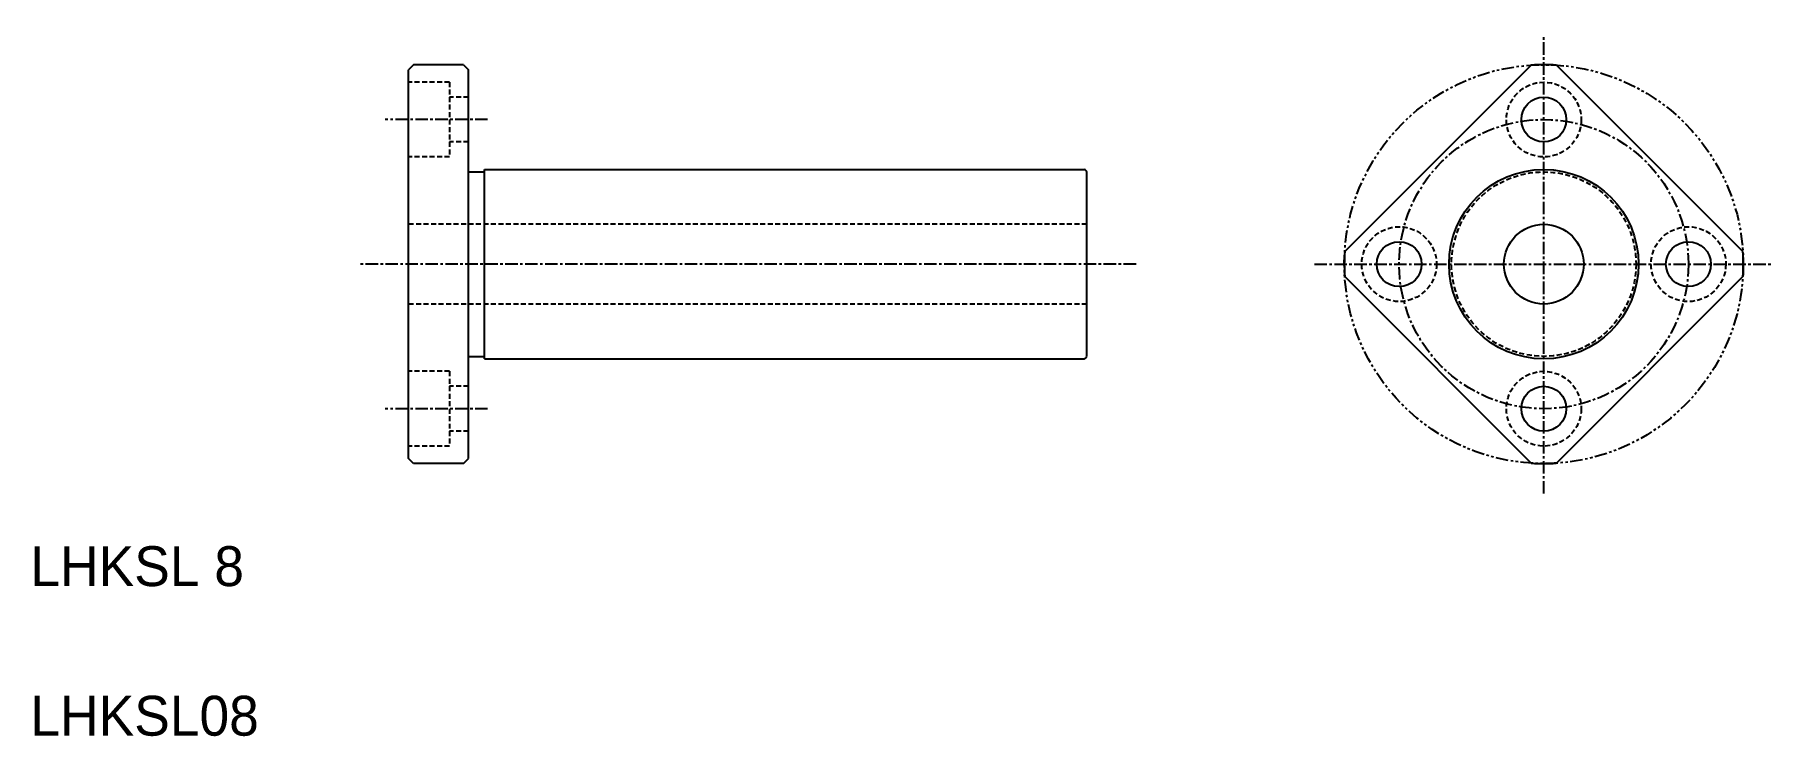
# Model space of a CAD drawing. Extents: x 195 to 369, y 136 to 206.
import ezdxf

# ---------------------------------------------------------------- set-up
doc = ezdxf.new("R2010")
doc.units = 0
for name, pattern in [('CENTER', [2, 1.25, -0.25, 0.25, -0.25]), ('DASHED', [0.75, 0.5, -0.25]), ('PHANTOM', [2.5, 1.25, -0.25, 0.25, -0.25, 0.25, -0.25])]:
    doc.linetypes.add(name, pattern=pattern)
doc.layers.get('0').update_dxf_attribs({"linetype": 'CONTINUOUS'})
doc.layers.add('CENTER', color=1, linetype='CENTER')

msp = doc.modelspace()

# ---------------------------------------------------------------- linework, layer by layer
at = {"color": 7, "linetype": 'CONTINUOUS'}
for p, q in [((232.56, 203.31), (232.06, 202.81)), ((232.06, 163.81), (232.06, 202.81)), ((237.56, 203.31), (232.56, 203.31)), ((237.56, 203.31), (238.06, 202.81)), ((238.06, 163.81), (238.06, 202.81)), ((344.62, 203.28), (325.91, 184.57)), ((365.83, 184.57), (347.13, 203.28)), ((238.06, 192.56), (239.66, 192.56)), ((239.66, 192.81), (299.81, 192.81)), ((239.66, 173.81), (239.66, 192.81)), ((300.06, 174.07), (300.06, 192.56)), ((344.62, 163.35), (325.91, 182.06)), ((365.83, 182.06), (347.13, 163.35)), ((238.06, 174.06), (239.66, 174.06)), ((239.66, 173.81), (299.81, 173.81)), ((249.94, 173.81), (249.94, 173.81)), ((261.81, 173.81), (261.81, 173.81)), ((232.56, 163.31), (232.06, 163.81)), ((237.56, 163.31), (232.56, 163.31)), ((237.56, 163.31), (238.06, 163.81))]:
    msp.add_line(p, q, dxfattribs=at)
at = {"color": 3, "linetype": 'DASHED'}
for p, q in [((236.16, 201.56), (232.06, 201.56)), ((236.16, 201.56), (236.16, 194.06)), ((238.06, 200.06), (236.16, 200.06)), ((238.06, 195.56), (236.16, 195.56)), ((236.16, 194.06), (232.06, 194.06)), ((300.06, 187.31), (232.06, 187.31)), ((300.06, 179.31), (232.06, 179.31)), ((236.16, 172.56), (232.06, 172.56)), ((236.16, 172.56), (236.16, 165.06)), ((238.06, 171.06), (236.16, 171.06)), ((238.06, 166.56), (236.16, 166.56)), ((236.16, 165.06), (232.06, 165.06))]:
    msp.add_line(p, q, dxfattribs=at)
at = {"color": 3, "linetype": 'PHANTOM'}
msp.add_circle((345.87, 183.31), 20, dxfattribs=at)
at = {"color": 3, "linetype": 'DASHED'}
for centre, radius in [((345.87, 197.81), 3.75), ((345.87, 183.31), 9.25), ((331.37, 183.31), 3.75), ((360.37, 183.31), 3.75), ((345.87, 168.81), 3.75)]:
    msp.add_circle(centre, radius, dxfattribs=at)
at = {"color": 7, "linetype": 'CONTINUOUS'}
for centre, radius in [((345.87, 197.81), 2.25), ((345.87, 183.31), 9.5), ((345.87, 183.31), 4), ((331.37, 183.31), 2.25), ((360.37, 183.31), 2.25), ((345.87, 168.81), 2.25)]:
    msp.add_circle(centre, radius, dxfattribs=at)
for centre, radius, start, end in [((345.87, 183.31), 20, 86.4096, 93.5904), ((299.31, 192.06), 0.9, 33.5573, 56.4427), ((345.87, 183.31), 20, 176.4096, 183.5904), ((345.87, 183.31), 20, 356.4096, 3.5904), ((299.31, 174.56), 0.9, 303.5573, 326.4427), ((345.87, 183.31), 20, 266.4096, 273.5904)]:
    msp.add_arc(centre, radius, start, end, dxfattribs=at)
at = {"layer": 'CENTER', "color": 1, "linetype": 'CENTER'}
for p, q in [((345.87, 160.31), (345.87, 206.31)), ((239.98, 197.81), (229.71, 197.81)), ((304.99, 183.31), (227.16, 183.31)), ((322.87, 183.31), (368.87, 183.31)), ((239.98, 168.81), (229.71, 168.81))]:
    msp.add_line(p, q, dxfattribs=at)
msp.add_circle((345.87, 183.31), 14.5, dxfattribs=at)

# ---------------------------------------------------------------- texts
at = {"color": 7, "linetype": 'CONTINUOUS'}
for s, p in [('LHKSL 8', (194.14, 151.02)), ('LHKSL08', (194.14, 136.02))]:
    msp.add_text(s, height=4, dxfattribs=at).set_placement(p)

doc.saveas('drawing.dxf')
